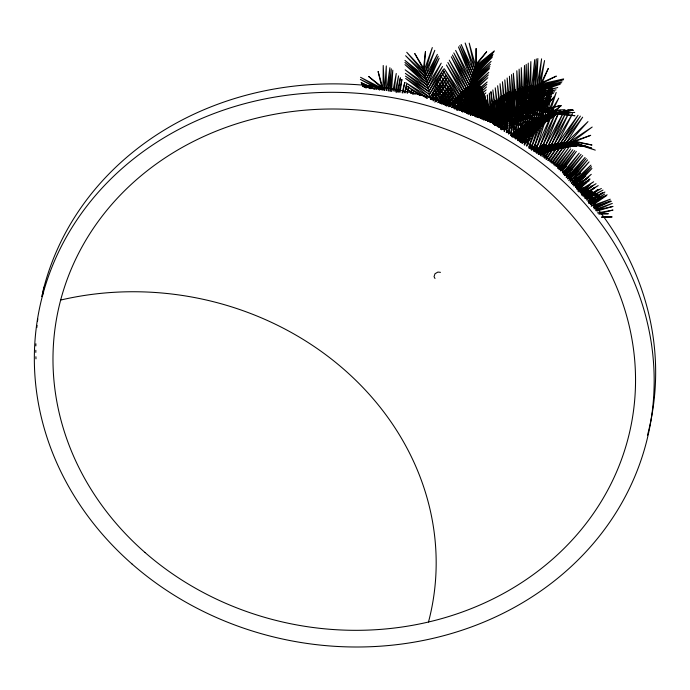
<?xml version="1.0" encoding="UTF-8"?>
<svg xmlns="http://www.w3.org/2000/svg" width="690" height="690" viewBox="0 0 690 690"><rect width="100%" height="100%" fill="white"/><g stroke="black" fill="none" stroke-linecap="round" stroke-linejoin="round"><path stroke-width="1.03" d="M519.087 104.285L519.13 69.138L521.079 105.191L513.74 113.738M480.499 116.429L480.507 111.055L480.214 117.412M386.21 90.459L386.288 65.93L384.675 90.148M504.105 131.273L504.476 94.263L502.415 129.03M478.739 116.852L478.782 113.634M528.152 118.145L528.324 106.312M528.54 91.244L528.609 86.94L528.238 91.192M488.046 120.603L488.115 116.368M488.27 106.847L488.304 104.733L488.046 108.986M501.837 129.841L502.355 95.427L500.319 127.59M506.469 132.497L507.15 92.9L504.588 131.212M486.088 113.816L486.045 115.963L485.846 113.902M486.191 109.52L486.26 106.303L486.122 108.416M508.789 133.903L509.815 91.632L506.779 132.471M499.733 127.581L500.552 96.479L497.067 126.434M510.738 135.352L543.789 124.295L511.083 134.248L512.463 90.476L508.909 133.903M520.95 119.37L521.407 107.804M521.985 93.081L522.149 88.872L522.347 95.237M523.063 102.922L521.312 67.654L521.079 105.191L523.063 102.922L524.512 65.498L525.047 100.697L523.727 102.18M518.414 124.39L518.552 121.233M518.682 118.076L518.863 113.867M523.658 113.289L523.977 106.959M493.591 123.458L494.152 112.85M494.264 110.728L494.816 100.119L492.582 123.501M391.558 91.537L392.8 70.164L390.281 91.252M478.558 116.8L478.739 113.626M482.888 118.119L483.009 116.006M491.573 122.622L492.125 113.117M492.315 109.943L492.807 101.49L491.953 109.969M487.399 119.603L487.589 116.42M389.876 91.184L391.325 68.845L388.47 90.882M485.631 115.817L485.984 110.529M388.177 90.864L389.885 67.698L386.642 90.545M496.257 125.494L498.344 97.842L495.092 125.511M525.737 119.922L527.402 100.775M511.083 134.248L515.102 89.433L513.429 132.54L511.083 134.248L545.764 122.535L513.429 132.54L517.707 88.492L515.766 130.884L513.429 132.54L547.722 120.888L515.766 130.884L520.269 87.665L518.095 129.289L515.766 130.884L549.637 119.37L518.095 129.289L522.735 86.957L520.415 127.754L518.095 129.289L551.491 117.99L520.415 127.754L525.038 86.379L522.727 126.287L520.415 127.754L553.207 116.791L522.727 126.287L527.005 85.957L525.038 124.873L522.727 126.287L554.682 115.842L525.038 124.873L530.765 85.362L527.332 123.519L525.038 124.873L557.494 114.212L527.332 123.519L533.223 85.068L529.61 122.234L527.332 123.519L559.331 113.255L529.61 122.234L535.543 84.896L531.886 121.009L529.61 122.234L560.056 112.772L531.886 121.009L538.959 84.723L534.138 119.844L531.886 121.009L559.53 112.599M490.788 121.621L491.634 113.143M530.886 115.368L530.653 117.481L531.041 115.411M531.127 113.246L533.051 96.29M535.5 95.824L533.31 114.73L535.061 106.277M535.75 93.719L535.992 91.615M427.3 98.101L405.884 82.766L430.06 97.532L444.42 71.251L429.396 94.521L423.531 68.008L425.471 51.517L424.109 70.656L406.746 52.285L424.764 73.606L434.795 50.318L425.42 76.564L404.961 60.375L426.075 79.54L438.279 56.252L426.739 82.524L404.961 64.619L427.395 85.508L441.203 63.135L428.059 88.51L405.332 73.356L428.723 91.511L443.558 69.078L429.396 94.521L430.5 99.541M394.119 91.201L396.25 73.502L392.946 90.916M536.113 111.012L538.476 91.356M538.847 88.251L539.097 86.181M400.131 92.227L401.891 79.41L399.312 92.029M396.181 92.633L398.57 75.874L395.267 91.33M398.277 92.279L400.381 77.797L397.311 92.029M42.521 295.605L43.996 287.152M402.865 93.012L404.728 82.481L402.149 92.822M405.134 92.865L406.652 84.577L404.582 92.71M528.324 118.171L530.239 107.692M530.998 103.509L531.766 99.317M533.292 90.933L533.672 88.838M532.999 105.027L533.396 102.957M533.784 100.878L534.172 98.808M535.155 93.616L535.742 90.502M407.471 93.098L408.687 86.802L407.048 92.986M535.475 104.164L535.889 102.051M536.311 99.938L536.725 97.825M537.139 95.712L537.976 91.485M538.597 88.311L539.011 86.198M412.896 94.047L413.379 92.003L412.758 94.004M411.024 93.288L411.775 90.209L410.8 93.228M515.689 137.37L516.784 133.299M520.639 119.042L522.019 113.954L520.683 118.05M518.837 117.636L519.699 114.531L518.682 117.585M517.871 139.018L519.863 131.816M523.27 119.482L524.124 116.394M519.941 141.114L522.52 131.997M523.098 129.97L523.952 126.934M525.107 122.88L526.254 118.827M539.201 109.443L545.652 87.173M513.239 130.513L514.447 126.391M515.654 122.277L517.759 115.066L515.801 120.077M522.08 142.908L526.841 126.572M528.324 121.466L527.436 124.528L539.451 121.897L531.136 123.113M529.515 117.378L530.11 115.334M504.399 121.664L505.011 119.62L504.312 121.647M524.193 144.805L530.964 122.164M531.886 119.077L533.732 112.901M502.027 123.579L502.648 121.552L501.906 123.553M526.522 145.918L533.982 121.664M528.885 146.901L538.2 117.429M539.166 114.385L540.132 111.332L538.623 115.299M553.561 113.557L545.221 114.98L552.776 87.932L547.386 114.204L549.533 113.488L556.209 92.408L547.386 114.204L534.138 119.844L540.762 84.723L536.389 118.74L555.786 113.393M547.041 115.118L536.492 148.212L531.542 149.696M547.679 113.108L548.317 111.107L547.532 113.108M530.886 148.98L540.123 120.379M541.779 115.264L542.771 112.203M544.263 116.101L533.517 149.083L551.25 151.162L533.655 150.17M516.318 124.718L517 122.682M516.568 138.552L518.587 132.497M520.605 126.434L521.278 124.416M522.96 119.37L523.969 116.343M520.329 135.128L522.761 128.012M524.849 121.906L526.936 115.799M511.195 127.883L512.247 124.855M513.653 120.828L514.697 117.8M520.476 142.287L525.038 129.28M476.436 63.627L486.683 51.707L475.608 65.964L469.209 43.134L474.677 68.577L493.902 51.871L473.763 71.225L461.144 44.436L472.866 73.908L492.643 55.692L471.969 76.633L458.496 46.911L471.098 79.393L491.133 61.358L470.226 82.188L453.796 52.914L469.381 85.008L489.917 66.568L468.545 87.871L451.312 56.77L467.716 90.761L488.787 72.347L466.914 93.676L447.87 62.471L466.121 96.626L487.847 77.72L465.336 99.61L444.317 68.784L464.577 102.612L486.873 84.275L463.827 105.639L442.014 73.209L463.094 108.701L486.536 86.94L463.827 105.639L443.247 70.811L464.577 102.612L487.183 82.007L465.336 99.61L446.447 64.946L466.121 96.626L488.313 74.943L466.914 93.676L449.259 60.151L467.716 90.761L489.512 68.552L468.545 87.871L452.433 55.002L469.381 85.008L490.435 64.222L470.226 82.188L455.633 50.404L471.098 79.393L492.194 57.305L471.969 76.633L459.79 45.557L472.866 73.908L493.057 54.286L473.763 71.225L465.164 43.004L474.677 68.577L494.376 50.896L475.608 65.964L476.117 48.447L476.436 63.627L468.545 87.871L462.378 111.78L440.729 75.805L463.094 108.701L486.209 89.838L462.378 111.78L485.898 92.857L464.801 112.039M522.804 143.072L528.963 125.968M531.507 118.922L533.681 112.884M537.2 110.124L545.583 87.156M524.659 145.142L533.068 122.423M534.172 119.465L534.897 117.49M526.918 146.03L537.864 117.283M528.756 147.979L539.994 119.137M541.547 115.161L542.711 112.177M546.368 116.101L533.517 149.083L553.578 150.454L536.492 148.212L551.284 115.152M508.34 133.722L509.125 131.73M530.946 149.006L543.927 116.093M559.15 111.702L545.48 145.892L536.492 148.212L558.107 149.264L539.485 147.384L553.026 111.263L552.155 113.203M542.323 82.326L556.33 76.107L540.615 84.077L544.582 60.539L538.7 86.026L563.351 79.807L536.786 88.018L537.864 58.512L534.854 90.045L561.194 82.947L532.904 92.106L534.69 59.651L530.955 94.202L557.744 87.518L528.997 96.333L528.255 63.092L527.031 98.498L556.011 89.838L528.997 96.333L530.851 61.6L530.955 94.202L560.211 84.249L532.904 92.106L536.311 58.969L534.854 90.045L562.039 81.808L536.786 88.018L541.59 58.831L538.7 86.026L542.323 82.326L548.317 68.388L540.615 84.077L563.652 78.91L538.7 86.026L525.047 100.697L526.211 64.386L527.031 98.498L554.613 91.753L525.047 100.697L553.449 93.383L524.081 102.603L551.258 96.514L521.079 105.191L549.766 98.661L519.078 107.476L548.205 100.973L517.077 109.796L513.351 73.261L515.076 112.151L511.532 74.615L513.032 113.479M557.761 114.609L542.478 146.616L561.117 148.566L539.485 147.384L556.157 111.444L542.478 146.616L564.006 147.988L545.48 145.892L563.583 112.142L548.49 145.211L545.48 145.892L568.267 147.203L548.49 145.211L565.964 112.444L551.508 144.581L548.49 145.211L570.561 146.858L551.508 144.581L568.836 112.884L554.527 144.003L551.508 144.581L573.338 146.513L554.527 144.003L572.545 113.686L557.555 143.477L554.527 144.003L576.9 146.271L557.555 143.477L578.056 115.239L560.582 143.003L557.555 143.477L582.196 146.177L560.582 143.003L580.402 116.093L563.609 142.571L560.582 143.003L584.43 146.254L563.609 142.571L582.653 117.179L566.637 142.192L563.609 142.571L586.569 146.478L566.637 142.192L587.984 121.613L569.664 141.864L566.637 142.192L591.511 147.996L569.664 141.864L592.201 127.038L572.691 141.588L595.289 150.144L569.664 141.864L575.4 141.338L590.7 135.318L572.691 141.588L592.003 145.029L575.4 141.338M541.391 109.952L552.104 88.424L539.382 110.633M549.533 113.488L558.719 98.178L551.664 112.841L574.977 115.73L549.533 113.488L553.57 112.263L568.103 112.918L551.664 112.841L561.272 105.544L553.57 112.263M431.276 99.653L446.025 75.322L430.06 97.532L405.634 78.444L429.396 94.521L405.496 76.133L428.723 91.511L442.532 66.456L428.059 88.51L405.159 69.819L427.395 85.508L439.176 58.271L426.739 82.524L404.927 62.436L426.075 79.54L437.365 54.363L425.42 76.564L405.616 55.726L424.764 73.606L432.302 47.55L424.109 70.656L414.733 53.51L423.531 68.008M433.079 100.835L447.111 78.082L431.354 99.688M434.855 102.172L448.259 80.98L433.889 100.223M529.316 148.557L531.585 144.986L529.756 147.591M546.351 159.614L555.64 145.15L545.755 159.028M533.499 150.825L537.536 144.564L533.223 150.644M482.163 119.12L472.046 84.93L483.561 119.844L488.115 113.617L492.108 110.046L500.457 110.262L491.522 110.478L484.449 100.067L490.866 110.952L508.28 111.03L491.522 110.478L490.443 105.656L492.108 110.046M544.721 158.303L553.414 144.891L544.151 157.786M531.619 150.015L535.078 144.702L531.378 149.868M548.507 160.675L558.365 145.555L547.636 160.391M543.272 157.096L551.482 144.728L542.055 156.509M550.327 162.176L561.013 146.056L549.689 161.469M552.336 163.332L563.583 146.642L551.388 162.969M553.984 164.962L566.059 147.306L553.302 164.125M555.855 166.187L568.439 148.048L554.829 165.729M538.381 154.086L545.117 144.452L537.967 153.784M562.195 171.638L576.331 151.403L561.488 170.43M440.039 103.146L450.915 87.639L438.788 102.284M557.925 167.049L570.708 148.859L556.899 166.557M442.092 104.268L451.967 90.269L440.962 103.517M536.673 153.12L542.814 144.443L536.303 152.861M559.28 168.834L572.829 149.721L558.21 168.282M560.504 170.663L574.744 150.593L560.056 169.188M437.667 102.681L450.001 85.37L436.201 101.689M444.524 105.009L453.097 93.081L443.584 104.354M446.715 106.243L453.632 96.824M540.805 155.811L549.059 144.581L540.348 155.448M449.63 106.614L455.443 98.886L448.526 106.734M563.445 174.061L579.221 153.12L562.954 172.509M565.119 175.208L581.04 154.336L563.963 174.406M566.067 177.218L582.679 155.578L565.559 175.536M452.131 107.649L456.625 101.81L452.373 106.536M454.52 108.908L457.815 104.733L454.184 108.684M507.297 128.452L500.992 129.341L502.337 127.659M569.147 179.762L586.224 158.536L567.965 178.753M570.527 181.056L587.57 159.899L568.758 180.651M456.978 110.15L458.332 108.477M504.097 116.834L505.02 124.304L508.375 120.189M567.749 178.555L585.034 157.467L566.568 177.615M513.067 114.531L509.048 119.37L507.15 77.987L511.057 116.938L521.588 114.954M564.584 175.631L565.955 173.984L564.498 175.527M571.958 182.367L589.062 161.865L570.095 181.988M567.404 176.657L568.767 175.044L566.533 177.364M572.873 182.151L576.271 178.158L572.545 181.97M445.887 105.691L453.563 96.773M569.414 178.555L571.501 176.131L569.284 178.4M543.944 108.666L554.38 96.79L544.462 107.174M580.566 188.741L588.018 188.06L579.031 188.077L590.468 197.788L580.566 188.741L577.323 187.335L589.226 180.694L579.031 188.077L595.056 203.852L577.323 187.335L591.278 174.303L575.555 186.636L597.937 200.738L575.555 186.636L591.925 168.455L573.726 185.989L591.554 166.704L572.605 184.661M456.849 109.934L458.289 108.408M572.579 184.601L590.933 165.134L571.458 183.368M575.374 185.576L576.849 184.014M579.074 181.677L580.549 180.125L578.988 181.565M541.633 110.141L543.047 108.658M578.229 186.749L583.378 181.479L578.574 185.774M577.832 191.104L586.069 182.824L578.142 189.741M574.287 185.877L577.418 183.005M582.067 195.27L592.167 185.981L581.506 194.459M581.472 192.639L590.045 184.851L580.187 192.631M584.465 196.667L594.72 187.395L583.067 196.469M466.552 113.031L485.613 95.962L464.982 112.272M468.398 114.048L484.553 99.834M470.813 114.704L485.13 102.336L469.735 114.014M473.616 115.178L477.661 111.746M480.085 109.693L484.139 106.269M586.793 198.755L597.963 189.362L585.81 198.142M478.179 116.938L481.43 114.221M561.306 170.525L566.249 166.428L560.237 170.913M475.729 116.377L482.319 110.909M558.9 169.637L563.842 165.583L559.556 168.757M562.678 172.94L569.224 167.575L562.402 172.595M564.661 174.855L572.148 168.809L566.085 173.199M557.632 168.248L561.789 164.936L558.201 167.299M566.766 176.7L570.897 173.414M572.545 172.095L575.02 170.12L572.441 171.957M569.448 178.098L577.841 171.525L572.605 175.182M467.716 112.798L484.518 99.783M571.225 180.219L580.583 172.992L570.863 179.667M571.458 183.471L574.83 180.918M576.512 179.633L583.24 174.518L571.881 182.177M580.67 186.067L590.036 178.969L578.548 186.611M480.438 116.895L482.948 114.997M573.864 185.015L585.767 176.079L576.064 182.522M576.969 185.912L588.087 177.597L576.555 185.196M472.314 114.954L478.205 110.581M479.886 109.331L482.414 107.459M477.066 117.076L481.301 113.979M475.35 115.696L484.785 108.865M556.64 166.049L559.228 164.186L556.545 165.945M566.43 176.243L570.725 173.181M567.378 178.839L569.992 177.011M588.527 202.299L602.715 192.553L587.906 201.299M578.875 191.924L593.685 181.763L578.367 190.958M590.554 203.722L604.682 194.045L588.993 203.214M591.649 205.81L606.519 195.675L590.942 204.645M581.058 193.718L596.039 183.687L580.557 192.717M497.852 126.486L507.59 119.974L497.352 125.916M499.327 127.141L507.236 121.871L498.249 127.46M583.128 195.52L598.213 185.593L581.722 194.994M488.227 121.302L510.229 107.028L487.537 120.974M489.314 121.69L509.936 108.339L489.296 120.966M487.382 120.836L510.497 105.881L486.623 120.543M490.995 121.794L509.625 109.779L489.52 121.992M486.502 120.474L510.729 104.906L485.544 120.293M492.143 122.328L509.298 111.357L491.228 122.225M502.691 129.211L506.305 126.9L501.69 129.634M484.544 120L511.247 102.965L484.458 119.292M501.328 128.418L506.65 125.019L500.293 128.771M492.867 123.251L508.944 113.065L492.41 122.88M485.562 120.207L510.919 104.156L485.484 119.491M484.466 119.275L511.445 102.301L484.354 118.62L473.15 84.689L483.561 119.844M494.057 123.984L508.573 114.894L493.143 123.915M494.73 125.157L508.194 116.852L494.359 124.795M496.912 125.278L507.875 118.508L495.998 125.321M539.192 111.953L543.254 109.46M586.483 200.048L603.008 190.061L586.008 198.867M584.741 198.366L601.37 188.465L584.266 197.245M588.337 201.92L604.923 192.053L587.871 200.687M590.312 204.137L607.183 194.804L588.906 203.326M594.34 208.544L610.4 200.876L593.711 207.492M593.538 206.569L610.262 199.203L591.175 206.138M593.995 208.88L611.409 201.239L593.607 207.604M595.677 210.683L612.315 203.403L595.332 209.355M517.741 139.596L534.862 133.515L515.559 139.026M518.207 140.777L533.198 135.473L517.957 140.346M521.951 142.977L529.049 140.613L521.83 142.752M520.381 142.071L530.55 138.699L520.467 141.666M511.445 136.18L541.805 126.167L510.738 135.421M512.204 137.086L539.804 128.15L511.445 136.379M514.714 137.543L537.803 130.238L513.239 137.138M515.706 138.474L536.208 131.98L514.869 137.966M561.574 111.978L563.618 111.357L534.138 119.844L555.717 113.557M557.779 112.953L564.972 110.857L557.822 112.832M596.85 211.106L613.005 206.405L596.289 210.217M555.51 113.427L536.389 118.74L542.918 84.81L538.614 117.705L555.131 113.436M557.52 112.867L568.551 109.969L557.201 112.901M513.317 136.266L529.575 131.868L511.747 134.541M514.818 137.957L528.264 134.317L514.792 137.198M554.148 113.617L538.614 117.705L545.626 85.224L540.831 116.731L555.071 113.488M599.688 213.503L613.022 210.071L597.376 212.891M514.085 114.273L543.565 106.726M511.057 116.938L526.582 112.962M528.652 112.436L543.142 108.727L514.11 114.324M528.376 114.505L509.048 119.37L530.722 115.446M530.412 113.997L537.536 112.211M530.739 116.032L507.029 121.82L502.432 81.756L505.02 124.304M536.923 114.523L540.02 113.764L532.792 115.075M519.855 141.769L524.978 140.518L519.699 141.502M554.182 113.479L540.831 116.731L549.585 86.276L543.03 115.825L554.587 113.479M517.914 140.225L526.168 138.25L517.897 139.742M509.194 123.32L519.63 120.862M522.753 120.12L525.884 119.379M530.058 118.395L533.189 117.662M544.289 109.218L559.797 105.708L540.926 110.883L564.998 109.658L541.529 112.142M558.124 112.789L571.346 109.77L556.666 112.91M504.028 126.581L507.098 125.882M509.151 125.416L512.221 124.726M515.292 124.028L519.389 123.096M524.504 121.94L528.6 121.009M531.188 118.559L535.25 117.671M500.992 129.341L507.202 127.995M511.35 127.089L514.455 126.417M517.56 125.744L521.7 124.847M527.919 123.501L535.173 121.923L529.98 122.717M553.518 113.583L543.03 115.825L551.232 86.966L545.221 114.98L552.543 113.6M512.601 129.073L514.697 128.642M523.072 126.908L533.551 124.743L525.15 125.925M517.008 132.644L530.653 129.901L516.974 131.756M534.146 121.949L541.357 120.5L533.87 121.449M506.227 132.644L509.306 132.04M520.622 129.824L531.938 127.598L522.365 128.849M543.625 117.507L546.799 116.886L543.686 117.274M544.582 106.467L516.129 111.944L545.816 104.561L517.077 109.796L516.836 70.751L518.889 104.328M522.019 128.685L533.611 126.46L521.14 127.822M525.237 122.397L528.307 121.811M537.545 120.043L543.703 118.861L537.329 119.612M520.709 130.462L531.214 128.469L520.846 129.547M530.688 125.597L535.949 124.605L532.844 124.933M525.806 114.161L534.232 112.574M517.491 120.026L507.029 121.82L506.572 113.212M520.631 119.482L525.858 118.585M527.954 118.223L533.18 117.326M538.278 114.937L542.349 114.264M551.5 112.746L555.571 112.073L549.309 112.72M509.255 123.622L518.785 122.07M518.802 134.369L525.866 133.256L521.64 133.506M551.543 113.557L547.386 114.204L574.761 112.436L556.89 113.186M504.045 126.658L507.159 126.184M509.229 125.865L512.342 125.39M517.526 124.605L521.683 123.976M515.585 138.336L521.735 137.405L515.637 137.724M539.899 113.496L536.786 113.962L542.004 113.471M547.17 112.41L560.668 110.4L547.903 111.59M520.381 132.627L527.652 131.592L519.458 131.928M510.445 128.004L514.645 127.409M540.313 114.816L542.349 114.54M506.417 130.928L509.608 130.505M512.799 130.091L514.921 129.815M525.323 122.518L528.531 122.121M531.248 118.835L535.397 118.318M527.66 125.494L530.765 125.157M541.521 112.185L544.712 111.883M516.344 135.689L522.77 135.309M601.499 217.41L612.134 216.927L601.818 216.703M598.799 214.012L608.321 213.745L599.058 213.607M533.888 151.291L548.567 152.05L533.732 150.36M536.242 152.585L545.712 153.085L535.061 151.834M538.588 153.991L542.797 154.232L538.528 153.697M440.47 272.326L437.874 272.076L434.993 273.749L434.045 276.656L435.002 278.501M578.142 189.931L581.247 190.707L578.186 189.888M577.047 189.155L583.145 190.682L576.943 189.025M577.685 188.905L580.764 189.69L576.754 188.551M577.047 188.43L580.118 189.233M583.188 190.035L586.267 190.837L583.223 190M576.452 187.93L588.82 191.208L576.547 187.809M576.288 187.68L590.416 191.544M577.133 188.327L581.196 189.44M576.633 187.62L593.892 192.605L576.814 187.404M576.823 187.447L596.057 193.605L576.961 187.3M577.03 187.482L597.29 194.528L577.004 187.344M575.874 187.163L598.739 196.141L575.831 186.973M575.745 187.033L599.17 196.926L575.684 186.826M376.55 89.433L361.12 82.671L374.454 89.407M371.375 88.656L361.715 84.258L370.306 88.717M575.624 186.861L599.317 197.814L575.555 186.636M366.278 87.777L362.423 85.974L366.114 87.932M381.699 89.786L360.387 79.41L379.741 90.097M382.752 90.131L360.534 77.297L383.028 88.777L383.217 65.49L384.546 90.131M415.216 94.056L406.229 88.777L413.974 94.116M427.067 98.351L406.056 85.698L420.038 95.556M381.613 86.604L368.564 76.426L383.028 88.777L378.094 71.467L381.613 86.604L384.08 90.399M441.376 103.905L433.173 92.943L440.22 103.483M436.727 101.37L432.251 95.323L436.416 101.611M445.757 105.432L434.372 89.985L443.765 104.276M449.811 106.665L435.588 87.052L447.638 105.691M434.001 100.835L431.491 97.35L433.104 100.102M454.184 108.459L436.848 84.163L451.734 107.623M458.057 109.719L438.124 81.317L455.417 109.063M461.17 110.029L439.418 78.522L458.893 110.34M466.406 113.169L459.316 94.375L465.5 112.591M464.258 111.754L458.22 95.669L463.645 111.771M468.476 113.936L460.679 92.865L467.673 113.893M462.818 111.875L457.28 96.842L461.541 111.263M470.675 115.29L462.024 91.485L469.295 113.755M472.305 115.316L463.352 90.226L471.218 114.764M457.453 110.029L454.236 100.913L456.815 109.063M473.918 115.472L464.655 89.096L472.917 115.273M482.068 119.154L470.33 85.491L480.654 118.387M455.271 108.502L453.158 102.456L455.064 108.546M475.962 117.033L465.923 88.096L474.763 116.489M477.514 117.386L467.156 87.225L476.273 116.808M480.55 118.43L469.416 85.896L479.214 117.766M479.041 117.861L468.329 86.483L477.756 117.231M460.161 110.59L456.116 98.36L459.738 110.642M485.657 106.76L486.269 109.917M488.089 119.396L488.494 121.5M483.017 118.093L481.439 109.805L482.465 117.248M491.746 109.839L490.616 103.517L491.384 109.839M492.686 115.101L493.436 119.31M480.671 115.23L479.93 110.987L480.275 115.256M494.601 110.279L493.186 101.973L494.135 110.495M495.127 113.393L495.834 117.542M497.154 108.873L495.8 100.473L496.653 108.865M499.733 107.528L498.43 99.032L499.215 107.511M502.01 122.38L502.337 124.502M472.348 114.514L471.71 110.331L472.158 114.566M506.167 98.584L505.692 95.427L506.132 100.671M506.805 102.793L507.124 104.897M507.443 107.002L508.082 111.219M501.337 99.765L501.035 97.678L501.932 108.373M501.647 101.853L502.104 104.984M502.717 109.149L503.019 111.237M504.088 118.533L504.554 121.664M495.756 109.857L492.841 89.924L496.084 124.925M496.058 111.961L497.904 124.545M504.425 102.75L503.51 96.453L504.019 102.741M504.726 104.854L505.175 108.002M506.538 117.455L506.995 120.603M508.504 131.1L508.806 133.204M475.453 116.239L474.237 107.709L474.953 115.101M493.583 110.434L490.935 91.632L493.091 115.929M494.169 114.618L495.644 125.062M470.666 115.04L470.226 111.901L470.528 115.083M498.775 113.376L495.239 87.82L497.111 109.857M499.81 120.828L500.552 126.149M480.421 117.266L478.506 103.414L479.748 117.119M478.256 116.877L476.712 105.191L477.704 116.765M500.388 106.812L497.637 85.758L499.353 108.08M500.664 108.917L501.354 114.178M502.044 119.439L502.863 125.761M489.486 115.791L490.314 122.199M491.478 109.839L489.331 93.09L489.866 109.132M492.281 116.118L493.221 123.45M503.709 113.626L500.034 83.731L502.863 124.709M478.636 116.696L478.118 112.461L478.463 116.705M492.272 117.214L492.531 119.327M494.497 113.686L495.204 120.077M508.47 114.022L504.813 79.833L506.348 108.908M496.973 112.022L497.723 119.37M485.096 106.407L484.242 97.851L484.708 106.32M485.311 108.554L485.639 111.763M510.919 103L509.996 93.538L510.522 109.675M513.386 128.211L513.584 130.315L513.55 128.202M512.963 113.462L509.418 76.228L510.928 113.721M483.371 109.158L482.465 99.55L482.991 110.115M484.07 116.636L484.268 118.775M493.557 121.207L493.842 124.381M512.981 93.4L513.343 97.644M514.688 113.548L514.956 116.722M506.4 103.819L506.839 109.072M508.694 131.1L508.875 133.204M503.105 122.268L503.286 124.407M497.378 113.005L497.913 119.301M499.931 115.523L500.578 124.028M488.244 106.493L487.364 94.91L487.709 105.553M488.96 115.972L489.279 120.181M516.491 101.93L515.697 91.252L515.741 97.618M517.293 112.608L517.534 115.808M517.931 121.147L518.173 124.355M484.82 108.434L484.992 111.608M485.113 113.729L485.225 115.851M483.311 116.463L483.414 118.576M510.945 122.587L511.118 127.961M490.107 116.627L490.288 121.975M487.77 107.683L487.839 109.814M488.149 119.396L488.218 121.526M519.924 91.796L520.062 97.092M525.297 105.009L525.349 107.14M525.435 111.401L525.625 119.922M512.929 94.452L513.006 98.67M515.87 116.713L515.913 124.14M60.677 300.055A292.189 259.638 9.9 0 1 428.49 622M35.975 358.852A310.888 276.259 9.9 0 1 35.906 356.704M35.828 352.409A310.888 276.259 9.9 0 1 35.82 350.253M35.854 345.932A310.888 276.259 9.9 0 1 35.897 343.775M36.855 327.534A310.888 276.259 9.9 0 1 37.062 325.37M37.536 321.057A310.888 276.259 9.9 0 1 37.803 318.901M41.711 296.528A310.888 276.259 9.9 0 1 42.194 294.432M42.685 292.344A310.888 276.259 9.9 0 1 413.534 93.236A310.888 276.259 9.9 0 1 647.479 435.269M511.618 101.81L484.354 118.62L474.177 84.585L485.139 117.472L511.618 101.81M511.851 101.163L485.139 117.472L475.677 84.534L485.898 116.403L511.851 101.163M511.963 100.93L485.898 116.403L476.462 84.603L486.657 115.403L511.963 100.93M512.084 100.757L486.657 115.403L477.385 84.792L487.39 114.471L512.144 100.844L488.115 113.617L478.524 85.379L487.39 114.471L512.084 100.757M512.092 101.421L488.115 113.617L480.18 86.742L488.831 112.841L511.98 101.879L489.52 112.134L480.87 87.57L488.831 112.841L512.092 101.421M511.756 102.612L489.52 112.134L481.534 88.708L490.202 111.504L510.341 106.243L490.866 110.952L483.129 93.728L490.202 111.504L511.756 102.612M572.441 109.865L557.736 112.841L573.381 110.184L556.744 112.755L572.441 109.865M584.853 190.733L582.809 190.207L584.853 190.733M144.9 552.405A292.189 259.638 9.9 0 0 627.857 439.263A292.189 259.638 9.9 0 0 260.035 117.317A292.189 259.638 9.9 0 0 144.9 552.405M132.144 564.101A310.888 276.259 9.9 0 0 646.004 443.713A310.888 276.259 9.9 0 0 254.645 101.163A310.888 276.259 9.9 0 0 132.144 564.101"/></g></svg>
